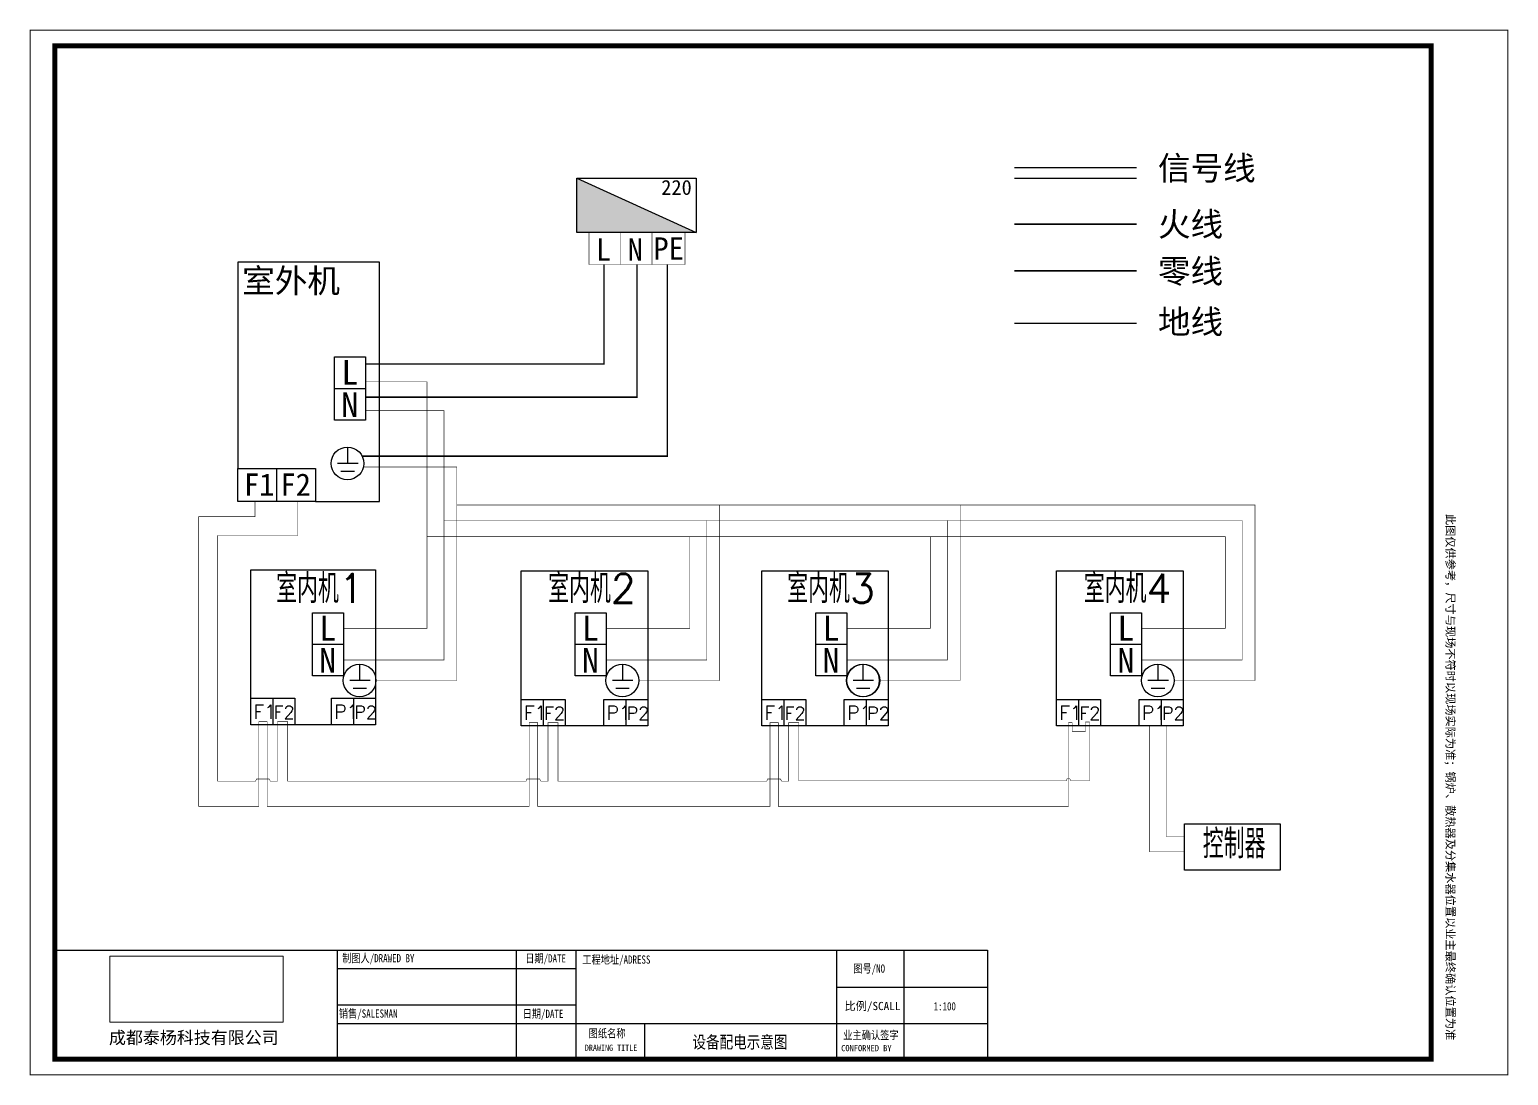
# Model space of a CAD drawing. Header units: millimetres. Extents: x -5096 to 255006, y -2833 to 77941.
# Drawn here: x 225287 to 255006, y 24560 to 45579 of the extents above; entities that cross this region are included whole.
import ezdxf

# ---------------------------------------------------------------- set-up
doc = ezdxf.new("R2010")
doc.units = ezdxf.units.MM
doc.layers.add('填充', color=7, linetype='Continuous', lineweight=9)
doc.layers.add('暖气片', color=1, linetype='Continuous', lineweight=5)
doc.layers.add('墙体线', color=8, linetype='Continuous')
doc.layers.add('文字', color=7, linetype='Continuous')
doc.styles.add('-宋体', font='', dxfattribs={"width": 0.8})
doc.styles.add('_TCH_DIM', font='SIMPLEX', dxfattribs={"bigfont": 'GBCBIG'})
doc.styles.add('GS-标注', font='')
doc.styles.add('宋体', font='simhei.ttf', dxfattribs={"width": 0.8})
doc.styles.add('横宋', font='')
doc.styles.get('-宋体').set_extended_font_data('SimSun')
doc.styles.get('GS-标注').set_extended_font_data('SimSun')
doc.styles.get('横宋').set_extended_font_data('SimSun')
picture_1 = doc.add_image_def('image1.png', size_in_pixel=(1086, 414))

msp = doc.modelspace()

# ---------------------------------------------------------------- hatches: boundary and pattern name
msp.add_hatch(color=1).paths.add_polyline_path([(238681.7, 41502.5), (236287.1, 42591), (236287.1, 41502.5)])

# ---------------------------------------------------------------- linework, layer by layer
for p, q in [((245079, 42804), (247533.8, 42804)), ((245079, 42594.3), (247533.8, 42594.3)), ((232320.7, 40901.7), (229471.3, 40901.7)), ((229471.3, 40901.7), (229471.3, 36756.7)), ((232320.7, 36093.4), (232320.7, 40901.7)), ((231675.1, 37188.5), (231675.1, 36859.7)), ((231888.8, 36859.7), (231476.5, 36859.7)), ((231542.7, 36706.5), (231813.2, 36706.5)), ((231032.2, 36093.4), (232320.7, 36093.4)), ((229731.4, 34724.4), (232237, 34724.4)), ((229731.4, 32138.6), (229731.4, 34724.4)), ((232237, 34724.4), (232237, 32138.6)), ((235165.2, 34703.8), (237708.1, 34703.8)), ((235165.2, 32118), (235165.2, 34703.8)), ((237708.1, 34703.8), (237708.1, 32118)), ((240000.1, 34703.8), (242543, 34703.8)), ((240000.1, 32118), (240000.1, 34703.8)), ((242543, 34703.8), (242543, 32118)), ((245923.3, 34703.8), (248466.2, 34703.8)), ((245923.3, 32118), (245923.3, 34703.8)), ((248466.2, 34703.8), (248466.2, 32118)), ((236250.2, 33225.7), (236872.2, 33225.7)), ((241085.1, 33225.7), (241707.2, 33225.7)), ((247010.9, 33225.7), (247633, 33225.7)), ((231919.2, 32826.2), (231919.2, 32497.4)), ((237199.2, 32826.2), (237199.2, 32497.4)), ((242034.1, 32826.2), (242034.1, 32497.4)), ((247959.9, 32826.2), (247959.9, 32497.4)), ((232132.9, 32497.4), (231720.6, 32497.4)), ((237412.9, 32497.4), (237000.6, 32497.4)), ((242247.8, 32497.4), (241835.5, 32497.4)), ((248173.6, 32497.4), (247761.3, 32497.4)), ((231786.8, 32344.1), (232057.3, 32344.1)), ((237066.8, 32344.1), (237337.3, 32344.1)), ((241901.7, 32344.1), (242172.2, 32344.1)), ((247827.5, 32344.1), (248098.1, 32344.1)), ((231352.8, 31608.5), (230615.6, 31608.5)), ((236823.9, 31587.9), (236049.4, 31587.9)), ((241658.8, 31587.9), (240884.3, 31587.9)), ((248466.2, 31587.9), (246807.5, 31587.9))]:
    msp.add_line(p, q)
at = {"color": 1}
msp.add_line((236287.1, 42591), (238681.7, 41502.5), dxfattribs=at)
at = {"color": 32}
for p, q in [((231414.3, 38365.4), (232036.4, 38365.4)), ((230251.7, 36756.7), (230251.7, 36093.4)), ((230970.2, 33225.7), (231592.3, 33225.7)), ((230173.5, 32138.6), (230173.5, 31608.5)), ((231794.9, 32138.6), (231794.9, 31608.5)), ((235607.3, 32118), (235607.3, 31587.9)), ((237266, 32118), (237266, 31587.9)), ((240442.2, 32118), (240442.2, 31587.9)), ((242100.9, 32118), (242100.9, 31587.9)), ((246365.4, 32118), (246365.4, 31587.9)), ((248024.1, 32118), (248024.1, 31587.9))]:
    msp.add_line(p, q, dxfattribs=at)
at = {"color": 0, "const_width": 100}
msp.add_lwpolyline([(253451.5, 45251.3), (253451.5, 24887.5), (225796.1, 24887.5), (225796.1, 45251.3), (253451.5, 45251.3)], dxfattribs=at)
at = {"color": 1}
msp.add_lwpolyline([(236287.1, 42591), (238681.7, 42591), (238681.7, 41502.5), (236287.1, 41502.5)], close=True, dxfattribs=at)
for points, const_width in [([(245079, 41668.2), (247533.8, 41668.2)], 30), ([(232036.4, 38857.4), (236829.9, 38857.4), (236829.9, 40858.9)], 30), ([(231592.3, 33544.9), (233274.8, 33544.9), (233274.8, 38501.1), (232036.4, 38501.1)], 10), ([(247633, 33544.9), (249315.5, 33544.9), (249315.5, 35389.2), (233274.8, 35389.2)], 10), ([(236872.2, 33544.9), (238554.8, 33544.9), (238554.8, 35389.2)], 10), ([(241707.2, 33544.9), (243389.7, 33544.9), (243389.7, 35389.2)], 10)]:
    msp.add_lwpolyline(points, dxfattribs=dict(at, const_width=const_width))
at = {"const_width": 10}
for points in [[(236529.8, 41502.5), (236529.8, 40858.9), (238457, 40858.9), (238457, 41502.5)], [(237168.3, 41502.5), (237168.3, 40858.9)], [(237795.2, 40858.9), (237795.2, 41502.5)], [(229817.9, 36093.4), (229817.9, 35790.1), (228685.2, 35790.1), (228685.2, 29967.2), (229894.1, 29967.2), (229894.1, 31669.5), (230061.9, 31669.5), (230061.9, 29967.2), (235328, 29967.2), (235328, 31648.8), (235495.8, 31648.8), (235495.8, 29967.2), (240166.1, 29967.2), (240166.1, 31648.8), (240333.9, 31648.8), (240333.9, 29967.2), (246163.7, 29967.2), (246163.7, 31648.8), (246239.5, 31648.8), (246239.5, 31473.9), (246507.8, 31473.9), (246507.8, 31662.8), (246587.5, 31662.8), (246587.5, 30481.8), (246211.9, 30481.8), (246188.8, 30526.6), (246138.5, 30526.6), (246121, 30481.8), (240744.3, 30481.8), (240744.3, 31648.8), (240541.7, 31648.8), (240541.7, 30473.2), (240399.5, 30473.2), (240376.4, 30518), (240119.9, 30518), (240102.4, 30473.2), (235906.2, 30473.2), (235906.2, 31648.8), (235703.5, 31648.8), (235703.5, 30473.2), (235561.3, 30473.2), (235538.3, 30518), (235281.7, 30518), (235264.2, 30473.2), (230472.3, 30473.2), (230472.3, 31669.5), (230269.7, 31669.5), (230269.7, 30473.2), (230125.9, 30473.2), (230102.8, 30518), (229846.3, 30518), (229828.8, 30473.2), (229067, 30473.2), (229067, 35410.1), (230676.3, 35410.1), (230676.3, 36093.4)], [(247795.4, 31587.9), (247795.4, 29054.6), (248508.7, 29054.6)], [(248127.2, 31587.9), (248127.2, 29362.4), (248508.7, 29362.4)]]:
    msp.add_lwpolyline(points, dxfattribs=at)
at = {"color": 3}
for points, const_width in [([(231969.6, 37006), (238101.7, 37006), (238101.7, 40858.9)], 30), ([(245079, 39673.7), (247533.8, 39673.7)], 30), ([(232248, 32497.4), (233873.2, 32497.4), (233873.2, 36788.1), (231996, 36788.1)], 10), ([(248288.8, 32497.4), (249913.9, 32497.4), (249913.9, 36023), (233873.2, 36023)], 10), ([(237528, 32497.4), (239153.2, 32497.4), (239153.2, 36023)], 10), ([(242362.9, 32497.4), (243988.1, 32497.4), (243988.1, 36023)], 10)]:
    msp.add_lwpolyline(points, dxfattribs=dict(at, const_width=const_width))
at = {"color": 5}
for points, const_width in [([(237493.4, 40858.9), (237493.4, 38190.3), (232036.4, 38190.3)], 30), ([(245079, 40728.7), (247533.8, 40728.7)], 30), ([(232036.4, 37919.1), (233615.6, 37919.1), (233615.6, 32907.3), (231592.3, 32907.3)], 10), ([(233615.6, 35711.7), (249656.4, 35711.7), (249656.4, 32907.3), (247633, 32907.3)], 10), ([(238895.6, 35711.7), (238895.6, 32907.3), (236872.2, 32907.3)], 10), ([(243730.5, 35711.7), (243730.5, 32907.3), (241707.2, 32907.3)], 10)]:
    msp.add_lwpolyline(points, dxfattribs=dict(at, const_width=const_width))
at = {"color": 32}
for points in [[(231414.3, 38999.2), (232036.4, 38999.2), (232036.4, 37731.5), (231414.3, 37731.5)], [(229471.3, 36756.7), (231032.2, 36756.7), (231032.2, 36093.4), (229471.3, 36093.4)], [(230970.2, 33859.5), (231592.3, 33859.5), (231592.3, 32591.8), (230970.2, 32591.8)], [(229731.4, 32138.6), (230615.6, 32138.6), (230615.6, 31608.5), (229731.4, 31608.5)], [(231352.8, 32138.6), (232237, 32138.6), (232237, 31608.5), (231352.8, 31608.5)], [(235165.2, 32118), (236049.4, 32118), (236049.4, 31587.9), (235165.2, 31587.9)], [(236823.9, 32118), (237708.1, 32118), (237708.1, 31587.9), (236823.9, 31587.9)], [(240000.1, 32118), (240884.3, 32118), (240884.3, 31587.9), (240000.1, 31587.9)], [(241658.8, 32118), (242543, 32118), (242543, 31587.9), (241658.8, 31587.9)], [(245923.3, 32118), (246807.5, 32118), (246807.5, 31587.9), (245923.3, 31587.9)], [(247582, 32118), (248466.2, 32118), (248466.2, 31587.9), (247582, 31587.9)]]:
    msp.add_lwpolyline(points, close=True, dxfattribs=at)
for points in [[(236250.2, 33859.5), (236872.2, 33859.5), (236872.2, 32591.8), (236250.2, 32591.8)], [(241085.1, 33859.5), (241707.2, 33859.5), (241707.2, 32591.8), (241085.1, 32591.8)], [(247010.9, 33859.5), (247633, 33859.5), (247633, 32591.8), (247010.9, 32591.8)], [(248498.3, 29615), (250415.3, 29615), (250415.3, 28687.1), (248498.3, 28687.1)]]:
    msp.add_lwpolyline(points, close=True)
for centre in [(231675.1, 36859.7), (231919.2, 32497.4), (237199.2, 32497.4), (242034.1, 32497.4), (242041.7, 32497.4), (247959.9, 32497.4)]:
    msp.add_circle(centre, 328.8)
at = {"layer": '填充', "color": 0, "const_width": 19.1}
msp.add_lwpolyline([(225296.1, 45569.4), (254996.1, 45569.4), (254996.1, 24569.4), (225296.1, 24569.4)], close=True, dxfattribs=at)
at = {"layer": '墙体线', "color": 8}
for p, q in [((225796.1, 27076.3), (244537, 27076.3)), ((231469.9, 27076.3), (231469.9, 24870)), ((235064.7, 27076.3), (235064.7, 24876.3)), ((236264.7, 27076.3), (236264.7, 24876.3)), ((241503.9, 27076.3), (241503.9, 24869.3)), ((242857.5, 27076.3), (242857.5, 24900.6)), ((244537, 27076.3), (244537, 24876.3)), ((231469.9, 26706.3), (236264.7, 26706.3)), ((241503.9, 26335), (244537, 26335)), ((231469.9, 25976.3), (236264.7, 25976.3)), ((231469.9, 25606.3), (236264.7, 25606.3)), ((236264.7, 25606.3), (244537, 25606.3)), ((237643.3, 25606.3), (237643.3, 24876.7))]:
    msp.add_line(p, q, dxfattribs=at)

# ---------------------------------------------------------------- texts
at = {"color": 0, "linetype": 'ByBlock', "ltscale": 10, "style": 'GS-标注', "width": 0.8}
msp.add_text('设备配电示意图', height=250, dxfattribs=at).set_placement((238606.8, 25105.2))
at = {"color": 0, "ltscale": 10, "char_height": 165, "attachment_point": 1, "style": '宋体'}
for s, insert in [('{\\fSimSun|b0|i0|c134|p2; 制图人/DRAWED BY }', (231478.2, 26997.9)), ('{\\fSimSun|b0|i0|c134|p2; 日期/DATE\\P }', (235157.7, 26994.7)), ('{\\fSimSun|b0|i0|c134|p2;工程地址/ADRESS}', (236395.1, 26970.3)), ('{\\fSimSun|b0|i0|c134|p2; 图号/NO }', (241749.9, 26789.9)), ('{\\fSimSun|b0|i0|c134|p2;销售/SALESMAN}', (231502.1, 25885.8)), ('{\\fSimSun|b0|i0|c134|p2; 日期/DATE\\P }', (235105.7, 25881.3)), ('{\\fSimSun|b0|i0|c134|p2;\\W1;比例/SCALL}', (241663, 26037.2)), ('{\\fSimSun|b0|i0|c134|p2;1:100}', (243453.9, 26031.9))]:
    msp.add_mtext(s, dxfattribs=dict(at, insert=insert))
at = {"color": 0, "linetype": 'ByBlock', "ltscale": 10, "insert": (226882.2, 25444.6), "char_height": 250, "attachment_point": 1, "style": 'GS-标注'}
msp.add_mtext('成都泰杨科技有限公司', dxfattribs=at)
at = {"color": 0, "style": '-宋体'}
for s, insert, char_height, width, attachment_point in [('{\\fSimSun|b0|i0|c134|p2;图纸名称}', (236893.1, 25394.1), 165.471, 1583.895, 5), ('{\\fSimSun|b0|i0|c134|p2;业主确认签字}', (242194.4, 25360.2), 165.471, 1583.895, 5), ('{\\fSimSun|b0|i0|c134|p2;DRAWING TITLE}', (236445.3, 25178.2), 124.104, 1853.924, 1), ('{\\fSimSun|b0|i0|c134|p2;\\W1;CONFORMED BY}', (241597, 25170.6), 124, 1853.924, 1)]:
    msp.add_mtext(s, dxfattribs=dict(at, insert=insert, char_height=char_height, width=width, attachment_point=attachment_point))
at = {"layer": '填充', "color": 0, "insert": (253922.1, 35844.3), "char_height": 165, "width": 12285.642, "attachment_point": 1, "rotation": 270, "style": '-宋体'}
msp.add_mtext('{\\fSimSun|b0|i0|c134|p2;\\W1;此图仅供参考，尺寸与现场不符时以现场实际为准；锅炉、散热器及分集水器位置以业主最终确认位置为准}', dxfattribs=at)
at = {"layer": '文字', "color": 1}
for s, height, style, p in [('信号线', 480, '横宋', (247962.8, 42554.7)), ('火线', 480, '横宋', (247962.8, 41427.1)), ('零线', 480, '横宋', (247962.8, 40484.5)), ('室外机', 480, '横宋', (229559.5, 40291.3)), ('地线', 480, '横宋', (247962.8, 39467.9)), ('室内机1', 583.76, '_TCH_DIM', (230242.1, 34055.1)), ('室内机2', 583.76, '_TCH_DIM', (235707.9, 34055.1)), ('室内机3', 583.76, '_TCH_DIM', (240511.7, 34055.1)), ('室内机4', 583.76, '_TCH_DIM', (246471.4, 34055.1)), ('控制器', 583.76, '_TCH_DIM', (248863.8, 28921.1))]:
    msp.add_text(s, height=height, dxfattribs=dict(at, style=style)).set_placement(p)
at = {"layer": '文字'}
for s, height, style, p in [('220', 300, '横宋', (237981.3, 42256.6)), ('L', 450, '横宋', (236667.7, 40933.1)), ('N', 450, '横宋', (237306.3, 40933.1)), ('PE', 450, '横宋', (237823.7, 40954)), ('L', 500, '横宋', (231552.3, 38439.5)), ('N', 500, '横宋', (231552.3, 37790.9)), ('F1', 450, '横宋', (229594.1, 36208.7)), ('F2', 450, '横宋', (230328.9, 36208.7)), ('L', 500, '横宋', (231108.2, 33299.8)), ('L', 500, '横宋', (236388.1, 33299.8)), ('L', 500, '横宋', (241223, 33299.8)), ('L', 500, '横宋', (247148.9, 33299.8)), ('N', 500, '横宋', (231108.2, 32651.3)), ('N', 500, '横宋', (236388.1, 32651.3)), ('N', 500, '横宋', (241223, 32651.3)), ('N', 500, '横宋', (247148.9, 32651.3)), ('F1', 280, '_TCH_DIM', (229786.1, 31727.8)), ('F2', 260, '_TCH_DIM', (230189.6, 31727.8)), ('P1', 280, '_TCH_DIM', (231407.5, 31727.8)), ('P2', 260, '_TCH_DIM', (231811, 31727.8)), ('F1', 280, '_TCH_DIM', (235219.9, 31707.2)), ('F2', 260, '_TCH_DIM', (235623.5, 31707.2)), ('P1', 280, '_TCH_DIM', (236878.6, 31707.2)), ('P2', 260, '_TCH_DIM', (237282.2, 31707.2)), ('F1', 280, '_TCH_DIM', (240054.8, 31707.2)), ('F2', 260, '_TCH_DIM', (240458.4, 31707.2)), ('P1', 280, '_TCH_DIM', (241713.5, 31707.2)), ('P2', 260, '_TCH_DIM', (242117.1, 31707.2)), ('F1', 280, '_TCH_DIM', (245978, 31707.2)), ('F2', 260, '_TCH_DIM', (246381.5, 31707.2)), ('P1', 280, '_TCH_DIM', (247636.7, 31707.2)), ('P2', 260, '_TCH_DIM', (248040.3, 31707.2))]:
    msp.add_text(s, height=height, dxfattribs=dict(at, style=style)).set_placement(p)

# ---------------------------------------------------------------- pictures from other files: only their frames are drawn
at = {"layer": '暖气片', "color": 0}
image = msp.add_image(picture_1, insert=(226897.2, 25627.9), size_in_units=(3483.5, 1328), dxfattribs=at)
image.dxf.flags = 7

doc.saveas('drawing.dxf')
